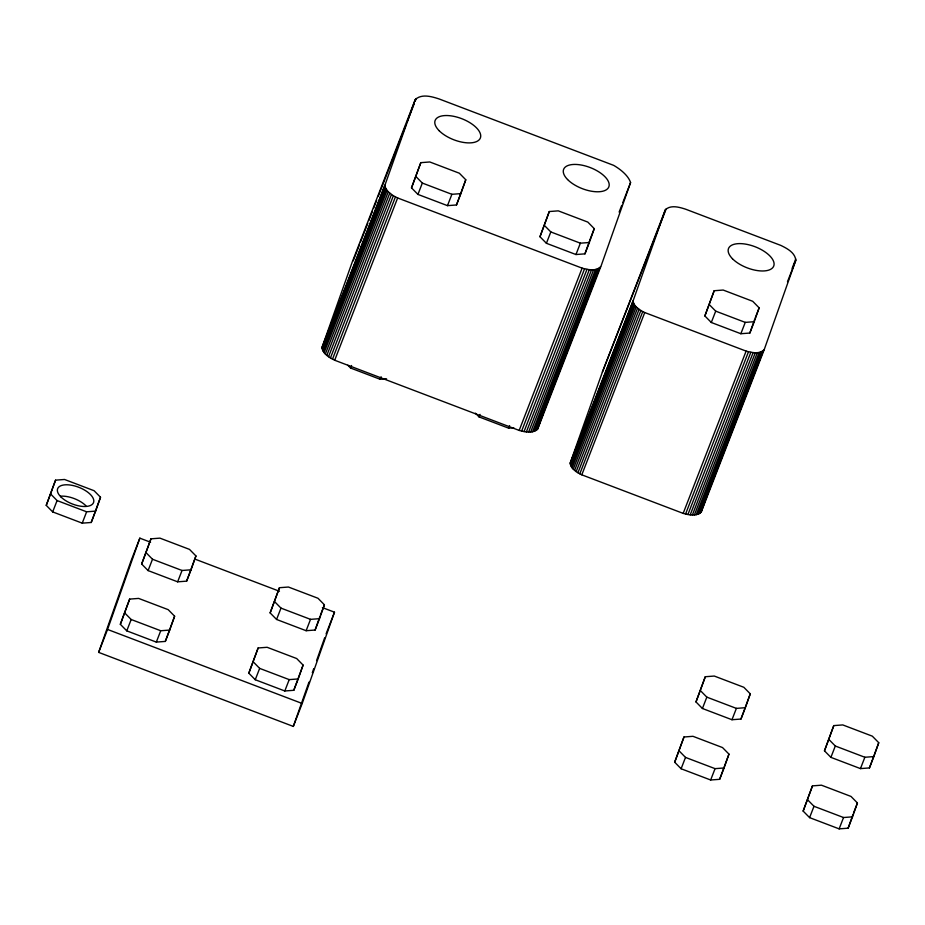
<?xml version="1.0" encoding="UTF-8"?>
<svg xmlns="http://www.w3.org/2000/svg" width="925" height="925" viewBox="0 0 925 925"><rect width="100%" height="100%" fill="white"/><g stroke="black" fill="none" stroke-linecap="round" stroke-linejoin="round"><path stroke-width="1.39" d="M46.25 505.362L55.558 480.156L64.542 479.474L94.096 490.712L100.524 497.257L95.622 511.12L91.217 522.475L82.233 523.157L52.679 511.907L46.25 505.362L55.558 480.156M91.217 522.475L100.524 497.257M322.409 607.598L334.492 612.2L302.197 703.497L293.306 726.426L98.651 652.379L130.957 561.07L139.848 538.153L150.578 542.235M98.651 652.379L107.543 629.451L139.848 538.153M120.343 624.306L129.65 599.099L138.634 598.417L168.188 609.656L174.617 616.2L169.714 630.064L165.309 641.418L156.325 642.1L126.771 630.85L120.343 624.306L129.65 599.099M141.664 564.042L150.972 538.824L159.956 538.142L189.509 549.392L195.938 555.937L191.036 569.8L186.63 581.143L177.646 581.825L148.093 570.586L141.664 564.042L150.972 538.824M165.309 641.418L174.617 616.2M186.63 581.143L195.938 555.937M322.027 347.349L352.286 261.879L415.233 99.611C421.592 93.517 431.755 96.558 439.144 98.963L613.657 165.355A35.601 16.546 21.2 0 1 630.572 182.572L601.181 265.672L537.679 429.015C532.881 433.86 525.03 431.952 519.179 430.426L334.688 360.241C329.427 357.57 322.617 353.905 322.027 347.349L384.973 185.069L415.233 99.611M411.509 187.867L420.806 162.661L429.801 161.968L459.343 173.218L465.772 179.762L460.87 193.626L456.476 204.968L447.48 205.651L417.938 194.412L411.509 187.867L420.806 162.661M248.825 673.18L258.133 647.974L267.117 647.292L296.671 658.531L303.099 665.087L298.197 678.938L293.792 690.293L284.808 690.975L255.254 679.736L248.825 673.18L258.133 647.974M270.146 612.917L279.454 587.71L288.438 587.028L317.992 598.267L324.421 604.811L319.518 618.675L315.113 630.029L306.129 630.711L276.575 619.461L270.146 612.917L279.454 587.71M456.476 204.968L465.772 179.762M293.792 690.293L303.099 665.087M315.113 630.029L320.015 616.166M293.306 726.426L308.973 682.118M312.303 672.718L313.725 668.694M316.57 660.635L324.652 637.811M539.98 236.742L549.288 211.536L558.272 210.854L587.826 222.093L594.255 228.637L589.352 242.5L584.947 253.855L575.963 254.537L546.409 243.287L539.98 236.742L549.288 211.536M584.947 253.855L589.41 241.252M570.205 463.02L602.395 372.058L665.341 209.778C670.764 204.598 679.413 207.188 685.702 209.223L780.839 245.414C787.025 248.432 795.142 252.629 795.801 260.318L764.177 349.731L701.231 512.011C696.548 516.74 688.882 514.878 683.17 513.387L581.802 474.826C576.98 472.386 570.748 469.021 570.205 463.02L633.151 300.741L665.341 209.778M704.873 315.945L714.181 290.728L723.165 290.045L752.719 301.296L759.147 307.84L754.245 321.703L749.84 333.046L740.856 333.728L711.302 322.49L704.873 315.945L714.181 290.728M749.84 333.046L754.742 319.183M701.231 512.011L709.382 488.978M674.683 762.212L683.98 736.994L692.975 736.312L722.518 747.562L728.958 754.106L724.055 767.97L719.65 779.312L710.654 779.995L681.112 768.756L674.683 762.212L683.98 736.994M695.993 701.936L705.301 676.73L714.285 676.048L743.839 687.287L750.268 693.843L745.365 707.694L740.96 719.049L731.976 719.731L702.422 708.492L695.993 701.936L705.301 676.73M719.65 779.312L728.958 754.106M740.96 719.049L750.268 693.843M803.154 811.086L812.462 785.88L821.458 785.186L851 796.437L857.429 802.981L852.526 816.844L848.132 828.187L839.137 828.869L809.595 817.631L803.154 811.086L812.462 785.88M824.476 750.822L833.783 725.605L842.768 724.923L872.321 736.161L878.75 742.717L873.847 756.581L869.442 767.923L860.458 768.606L830.904 757.367L824.476 750.822L833.783 725.605M848.132 828.187L853.035 814.335M869.442 767.923L878.75 742.717M537.679 429.015L546.86 403.219M52.679 511.907L57.084 500.564L50.655 494.019M82.233 523.157L86.626 511.803L95.622 511.12M148.093 570.586L152.498 559.243L146.069 552.688M126.771 630.85L131.177 619.507L124.748 612.963M177.646 581.825L182.04 570.482L191.036 569.8M156.325 642.1L160.73 630.746L169.714 630.064M353.269 260.815L359.513 244.732M360.553 242.049L367.838 223.272M368.878 220.589L372.521 211.201M373.561 208.518L376.683 200.471M378.244 196.447L405.809 125.361M406.85 122.678L414.134 103.912M415.175 101.23L416.215 98.547M322.097 348.575L384.973 185.069M322.478 349.881L385.424 187.602L385.043 186.295M323.16 351.246L386.095 188.966L385.424 187.602M324.12 352.622L387.066 190.353L386.095 188.966M325.357 354.021L388.292 191.741L387.066 190.353M326.837 355.397L389.772 193.117L388.292 191.741M328.537 356.726L391.483 194.447L389.772 193.117M330.433 357.987L393.379 195.707L391.483 194.447M332.503 359.166L395.438 196.886L393.379 195.707M334.688 360.241L397.634 197.962L395.438 196.886M386.558 378.799L380.14 379.285L350.587 368.034L351.569 365.514M417.938 194.412L422.332 183.069L415.903 176.513M276.575 619.461L280.98 608.118L274.54 601.574M255.254 679.736L259.659 668.382L253.23 661.837M380.14 379.285L381.112 376.764M447.48 205.651L451.886 194.308L460.87 193.626M306.129 630.711L310.522 619.357L319.518 618.675M284.808 690.975L289.213 679.621L298.197 678.938M320.501 614.905L324.421 604.811M326.097 633.845L334.492 612.2M513.757 427.766L508.623 428.159L479.069 416.921L480.052 414.4M546.409 243.287L550.814 231.944L544.386 225.399M508.623 428.159L509.594 425.639M575.963 254.537L580.368 243.183L589.352 242.5M589.849 239.991L594.255 228.637M519.179 430.426L582.126 268.146C587.976 269.672 595.827 271.58 600.626 266.735M521.619 431.096L584.565 268.817M524.036 431.605L586.982 269.325M526.371 431.929L589.317 269.649M528.603 432.056L591.549 269.788M530.673 432.01L593.619 269.73M532.569 431.755L595.515 269.487M619.126 212.079L621.727 205.373M622.768 202.691L630.572 182.572M534.234 431.328L597.18 269.048M535.668 430.726L598.602 268.447M536.812 429.94L599.758 267.672M666.185 208.877L602.395 372.058M570.274 464.142L633.151 300.741M570.621 465.344L633.567 303.065L633.22 301.862M571.245 466.582L634.192 304.302L633.567 303.065M572.124 467.853L635.07 305.574L634.192 304.302M573.257 469.125L636.203 306.857L635.07 305.574M574.61 470.386L637.556 308.106L636.203 306.857M576.171 471.611L639.117 309.332L637.556 308.106M577.917 472.767L640.863 310.488L639.117 309.332M579.802 473.843L642.748 311.575L640.863 310.488M581.802 474.826L644.748 312.546L642.748 311.575M711.302 322.49L715.707 311.147L709.278 304.591M740.856 333.728L745.261 322.386L754.245 321.703M755.239 317.922L759.147 307.84M683.17 513.387L746.117 351.107C751.828 352.598 759.494 354.46 764.177 349.731M685.564 514.046L748.498 351.766M687.911 514.543L750.857 352.263M690.2 514.855L753.135 352.575M692.374 514.982L755.309 352.703M694.397 514.924L757.344 352.656M696.236 514.693L759.182 352.413M792.112 268.412L795.754 259.023M787.476 281.778L795.801 260.318M697.866 514.265L760.812 351.997M699.265 513.676L762.2 351.396M700.387 512.913L763.333 350.644M702.422 708.492L706.827 697.138L700.398 690.593M681.112 768.756L685.506 757.413L679.077 750.857M731.976 719.731L736.381 708.388L745.365 707.694M710.654 779.995L715.06 768.652L724.055 767.97M830.904 757.367L835.31 746.013L828.881 739.468M809.595 817.631L813.988 806.288L807.56 799.732M860.458 768.606L864.863 757.263L873.847 756.581M839.137 828.869L843.542 817.527L852.526 816.844M853.521 813.075L857.429 802.981M582.126 268.146L397.634 197.962M746.117 351.107L644.748 312.546M422.332 183.069L451.886 194.308M550.814 231.944L580.368 243.183M715.707 311.147L745.261 322.386M706.827 697.138L736.381 708.388M835.31 746.013L864.863 757.263M57.084 500.564L86.626 511.803M194.886 559.082L279.454 591.26M685.506 757.413L715.06 768.652M813.988 806.288L843.542 817.527M152.498 559.243L182.04 570.482M280.98 608.118L310.522 619.357M131.177 619.507L160.73 630.746M259.659 668.382L289.213 679.621M107.543 629.451L302.197 703.497M475.392 413.174L479.069 416.921M347.835 365.236L350.587 368.034M60.576 496.182A19.252 8.949 21.2 0 1 86.013 505.859M439.086 130.645A24.235 11.262 21.2 0 0 478.664 140.299A24.235 11.262 21.2 0 0 455.528 116.723A24.235 11.262 21.2 0 0 439.086 130.645M567.557 179.519A24.235 11.262 21.2 0 0 607.147 189.174A24.235 11.262 21.2 0 0 583.999 165.61A24.235 11.262 21.2 0 0 567.557 179.519M732.45 258.722A24.235 11.262 21.2 0 0 772.04 268.366A24.235 11.262 21.2 0 0 748.892 244.801A24.235 11.262 21.2 0 0 732.45 258.722M60.761 496.771A19.252 8.949 21.2 0 0 92.188 504.437A19.252 8.949 21.2 0 0 73.815 485.717A19.252 8.949 21.2 0 0 60.761 496.771"/></g></svg>
